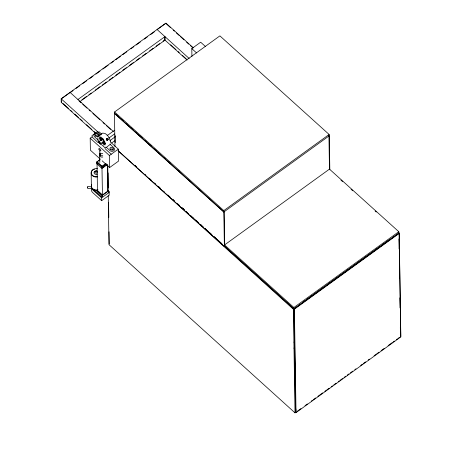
<?xml version="1.0" encoding="UTF-8"?>
<svg xmlns="http://www.w3.org/2000/svg" width="462" height="462" viewBox="0 0 462 462"><rect width="100%" height="100%" fill="white"/><g stroke="black" fill="none" stroke-linecap="round" stroke-linejoin="round"><path stroke-width="0.69" d="M91.389 186.862C92.55 189.518 87.382 188.796 87.468 187.688C86.873 185.095 92.117 188.046 91.545 186.076A5.03 4.06 -0.9 0 1 91.695 185.695M91.528 188.38L91.528 186.134L91.54 186.867M87.485 186.827L87.48 188.115M91.407 188.248L91.511 187.589M91.401 186.584L91.43 187.659A5.03 4.06 -0.9 0 0 92.654 189.79L101.628 197.892L109.148 192.458M99.769 153.771C101.773 153.985 100.231 156.543 99.769 153.679M107.08 139.287L107.386 139.87M105.371 147.135L106.22 147.482L110.175 144.381L113.9 147.892A2.57 2.073 -0.9 0 1 113.687 150.82A2.57 2.073 -0.9 0 1 110.06 150.67L106.393 147.355M91.915 135.718L97.245 131.791M98.556 141.938C98.597 139.351 95.975 138.669 94.548 136.66A2.57 2.073 -0.9 0 1 95.438 133.379M107.883 139.645L107.86 139.126M106.537 138.837L106.595 140.05L106.254 139.46L106.537 138.837L107.375 138.796L107.715 139.385M106.595 140.05L107.577 139.697A0.606 0.543 88.2 0 1 106.728 139.87A0.606 0.543 88.2 0 1 106.797 138.906A0.606 0.543 88.2 0 1 107.606 139.235M105.041 148.631L111.244 154.233M107.473 139.784C106.185 140.627 106.745 137.89 107.577 139.253M92.007 136.868L97.886 142.452L98.672 142.048L105.232 147.961M114.974 146.512L114.455 113.461L114.801 113.213M223.879 211.44L224.185 211.723L223.839 211.977L114.455 113.461M329.475 169.785L328.944 136.019L329.291 135.764L329.822 169.531M118.214 150.849L224.382 246.46L224.728 246.206L224.417 245.928M95.472 133.218L61.232 102.304L61.18 98.804L165.933 23.1L193.22 47.73M61.354 98.816L69.877 92.66M157.242 29.522L165.766 23.366M70.79 92.25L73.123 90.564M76.045 88.45L79.551 85.92M82.467 83.807L86.556 80.856M89.478 78.742L92.983 76.213M95.9 74.099L99.988 71.148M102.91 69.04L108.166 65.24M111.088 63.127L113.421 61.44M115.76 59.754L120.432 56.376M122.765 54.689L126.854 51.732M130.942 48.781L133.865 46.668M136.198 44.981L140.286 42.025M144.375 39.074L147.297 36.96M150.797 34.431L154.302 31.895M77.928 99.509L164.946 36.625L165.003 40.13L79.735 101.744M81.918 99.78L86.59 96.402M88.923 94.716L91.262 93.029M95.351 90.073L100.023 86.694M102.356 85.008L106.445 82.051M109.367 79.943L112.867 77.414M115.789 75.3L119.877 72.349M122.8 70.236L126.299 67.706M129.221 65.592L133.31 62.641M136.226 60.528L139.732 57.998M142.654 55.885L146.159 53.355M149.659 50.826L153.165 48.291M156.087 46.183L159.592 43.647M163.092 41.118L164.847 39.848L164.795 36.619M191.921 56.381L191.799 48.614L200.664 42.204L205.475 46.546M114.57 111.983L219.889 35.874L329.135 134.488L329.152 135.868L223.839 211.977L114.593 113.363L114.57 111.983L223.816 210.597L224.382 246.46M100 158.87L90.379 150.185L90.194 138.178L92.406 136.573M97.95 132.571L99.059 131.768L101.732 134.182M98.516 136.111L102.708 133.079C106.855 132.71 109.806 138.046 110.441 141.655M98.885 141.603L101.796 139.501M107.034 135.718L114.599 130.249M100.606 144.023A1.484 0.572 54.1 0 0 99.734 141.938A1.484 0.572 54.1 0 0 98.903 142.481A1.484 0.572 54.1 0 0 100.606 144.023L103.517 141.915M108.755 138.132L114.576 133.928M103.523 145.051L104.481 144.664A4.99 1.929 54.1 0 0 105.492 144.768M110.054 140.512L115.292 136.723M111.775 142.925L114.686 140.823M110.233 144.577L110.482 144.271L110.06 143.855M107.23 164.697L101.992 168.48L96.512 163.536L96.489 162.168L100.167 159.465M98.597 161.047L99.648 160.285M118.301 149.134L118.491 161.14L109.621 167.55L109.43 155.544L118.301 149.134L110.285 141.898M106.214 163.646L102.004 166.69L101.998 166.251L105.683 163.588M107.3 164.963L107.715 191.135L102.449 194.941L101.969 167.111L106.046 164.166M102.552 167.677L104.129 166.534M105.711 165.396L106.762 164.634M107.548 190.205L109.13 191.638L109.188 195.247L101.669 200.681L101.617 197.072L102.431 196.483L96.887 191.476L96.87 190.413L97.938 189.639M102.431 196.483L102.414 195.414L108.304 191.158L107.294 190.246M109.13 191.638L108.316 192.227L108.304 191.158M223.816 210.597L329.135 134.488M224.567 244.929L329.464 169.127L398.787 231.699L398.81 233.079L293.387 309.263L295.016 412.866L295.541 412.491L293.89 307.501L224.567 244.929L224.59 246.31M293.89 307.501L398.787 231.699M302.806 302.344L305.139 300.658M306.306 299.815L318.572 290.95M319.739 290.107L324.994 286.307M326.166 285.464L338.427 276.599M339.599 275.756L371.719 252.547M372.886 251.703L379.891 246.639M381.063 245.79L389.824 239.46M398.671 233.177L399.191 232.802L400.82 336.405L400.3 336.786M294.092 308.893L398.845 233.195L399.156 233.472L400.785 336.942L296.026 412.641L295.715 412.364L294.092 308.893L294.398 309.176L296.026 412.641M294.398 309.176L399.156 233.472M297.378 411.163L300.953 408.575M305.024 405.636L307.357 403.95M311.428 401.01L312.595 400.167M313.346 399.624L315.679 397.932M317.833 396.379L322.69 392.873M324.815 391.337L325.976 390.494M326.778 389.916L329.111 388.23M331.214 386.706L332.38 385.868M333.783 384.852L336.122 383.165M338.201 381.664L339.362 380.821M340.211 380.209L342.544 378.522M344.023 377.454L345.767 376.195M347.216 375.144L348.972 373.879M350.421 372.828L352.749 371.148M354.81 369.658L355.977 368.815M360.649 365.436L362.404 364.172M363.224 363.577L365.552 361.896M368.243 359.95L369.409 359.107M374.081 355.728L375.837 354.464M376.611 353.904L378.938 352.223M381.092 350.664L384.176 348.435M388.097 345.599L389.264 344.756M389.414 344.652L392.325 342.55M393.266 341.868L394.375 341.066M396.396 339.605L397.563 338.762M398.256 338.265L399.364 337.462M107.594 139.963L107.467 139.951A0.606 0.543 88.2 0 1 107.161 138.998L107.663 138.987M107.328 138.912C108.535 138.502 107.964 140.743 107.08 139.686M107.259 139.87L107.467 139.951A0.606 0.543 88.2 0 0 108.079 139.218A0.606 0.543 88.2 0 0 107.161 138.998M116.412 114.663L118.555 116.591M121.235 119.005L123.383 120.94M126.062 123.354L127.674 124.798M130.353 127.217L133.033 129.631M135.713 132.045L136.787 133.01M140.003 135.909L142.146 137.838M144.831 140.252L146.437 141.701M149.653 144.6L151.265 146.05M154.481 148.943L156.087 150.393M163.594 157.155L165.205 158.605M168.959 161.983L170.033 162.947M178.072 170.195L179.146 171.159M135.181 165.563L136.255 166.528M144.837 174.255L145.905 175.219M154.487 182.946L155.561 183.911M158.778 186.81L159.846 187.774M167.891 195.022L170.039 196.951M178.078 204.192L179.689 205.642M181.832 207.577L183.443 209.026M190.95 215.783L193.093 217.718M195.773 220.131L196.847 221.096M202.206 225.924L203.28 226.888M204.891 228.338L206.497 229.787M214.004 236.55L216.684 238.964M328.632 135.736L328.944 136.019M340.933 180.122L342.533 181.572M351.085 189.305L352.691 190.754M375.138 211.053L376.207 212.018M166.297 23.845L170.576 27.708M173.256 30.128L174.324 31.093M176.461 33.021L179.141 35.435M180.209 36.406L183.957 39.784M186.631 42.198L188.767 44.133M190.373 45.582L193.047 47.996M191.799 48.614L196.604 52.957M157.068 29.51L189.166 58.483M170.669 44.82L176.022 49.653M178.159 51.582L179.227 52.553M182.438 55.446L186.186 58.83M164.611 39.772L187.081 60.06M400.785 336.942L400.473 336.659L400.323 327.321M70.051 92.394L113.386 131.514M78.973 100.866L81.11 102.801M82.715 104.25L86.995 108.114M89.137 110.043L90.206 111.007M92.879 113.427L99.838 119.704M103.049 122.597L104.655 124.047M106.26 125.497L110.539 129.36M172.574 199.174L174.18 200.623M182.733 208.356L184.338 209.806M186.475 211.74L187.543 212.705M195.559 219.952L198.233 222.372M200.369 224.307L201.444 225.271M206.254 229.62L208.391 231.554M209.459 232.519L211.596 234.453M217.475 239.772L221.754 243.636M223.891 245.57L293.913 308.882L223.827 245.617M61.18 98.804L98.631 132.611M135.014 165.448L136.082 166.412M149.457 178.488L151.062 179.937M158.553 186.7L160.695 188.629M163.369 191.043L164.437 192.013M172.465 199.255L174.601 201.189M177.281 203.603L178.349 204.568M181.56 207.467L184.771 210.36M186.371 211.81L188.513 213.744M192.793 217.608L194.398 219.057M195.466 220.022L198.677 222.921M200.283 224.37L201.888 225.82M204.562 228.234L212.052 234.991M214.195 236.925L215.263 237.89M216.337 238.854L222.222 244.167M97.528 131.803L100.97 134.904M118.064 150.739L293.387 309.263M99.959 135.308L98.389 133.888A2.57 2.073 -0.9 0 0 97.765 133.478M63.011 103.494L68.359 108.322M70.501 110.251L72.107 111.7M74.78 114.114L78.528 117.498M80.134 118.948L82.271 120.877M86.55 124.74L91.903 129.568M94.04 131.503L95.646 132.952M98.158 136.457L97.534 135.897A1.403 1.132 -0.9 0 0 95.276 136.088M113.051 149.902L112.428 149.342A1.403 1.132 -0.9 0 0 110.175 149.532M101.9 142.446L104.221 144.542M90.194 138.178L109.43 155.544M102.137 160.799L109.621 167.55M101.998 166.251L97.008 161.752L97.014 162.185L102.004 166.69M96.489 162.168L101.969 167.111M102.449 194.941L97.459 190.436L97.037 163.554M96.87 190.413L102.414 195.414M101.617 197.072L92.637 188.97A5.03 4.06 -0.9 0 0 97.574 190.194M101.669 200.681L92.695 192.579A5.03 4.06 -0.9 0 1 91.736 188.484M295.016 412.866L109.003 244.675L108.235 195.749M99.873 154.383L99.879 154.389A2.339 1.888 -0.9 0 0 100.277 156.491A2.339 1.888 -0.9 0 0 102.795 157.011M398.937 238.941L399.093 249.001M399.399 268.399L399.555 278.459M399.861 297.857L400.023 307.917M295.836 408.87L295.888 412.098M224.185 211.723L224.705 244.768M115.154 135.482L115.263 142.666M108.102 172.886L108.339 187.976M108.564 202.344L108.801 217.435M109.026 231.803L109.217 244.017M107.75 164.813L108.154 190.714M99.688 155.313L99.798 162.439M97.921 137.56L97.961 140.229M91.164 173.215L91.366 186.163M61.388 100.751L61.406 102.044M294.109 341.978A23.36 9.032 54.1 0 1 294.051 348.394M101.68 140.165A1.484 0.572 54.1 0 1 102.166 139.564A1.484 0.572 54.1 0 1 103.419 140.991A1.484 0.572 54.1 0 1 103.28 141.99M101.097 140.148A2.651 1.028 54.1 0 1 102.044 138.762A2.651 1.028 54.1 0 1 104.36 142.157A2.651 1.028 54.1 0 1 102.449 142.134M105.573 142.943A3.817 1.478 54.1 0 1 102.552 142.157M101.184 140.234A3.817 1.478 54.1 0 1 100.976 137.249A4.054 1.565 54.1 0 0 101.011 140.771M105.475 143.047A4.054 1.565 54.1 0 1 102.264 142.452M101.657 137.445A4.054 1.565 54.1 0 1 101.917 137.589M105.607 143.555A4.054 1.565 54.1 0 1 102.61 142.198M101.161 140.159A4.054 1.565 54.1 0 1 100.935 136.995M105.348 143.474A3.817 1.478 54.1 0 1 102.639 142.094M101.27 140.171A3.817 1.478 54.1 0 1 100.918 137.254M100.6 140.806A4.99 1.929 54.1 0 1 99.896 136.556M104.764 141.655A2.651 1.028 54.1 0 1 103.436 142.29M103.257 142.152A2.651 1.028 54.1 0 1 103.072 141.996M101.38 139.397A2.651 1.028 54.1 0 1 101.328 139.201M101.288 138.837A2.651 1.028 54.1 0 1 102.841 138.704M103.02 138.86A2.651 1.028 54.1 0 1 103.205 139.039M103.39 139.229A2.651 1.028 54.1 0 1 103.742 139.645M104.458 140.794A2.651 1.028 54.1 0 1 104.643 141.245M95.686 133.304A2.57 2.073 -0.9 0 1 97.274 133.304M97.361 176.588A5.03 4.06 -0.9 0 1 91.158 172.638A5.03 4.06 -0.9 0 1 97.453 168.711M97.367 176.969A5.03 4.06 -0.9 0 1 91.222 172.424M91.326 172.031A5.03 4.06 -0.9 0 1 92.181 170.605M92.498 170.293A5.03 4.06 -0.9 0 1 93.647 169.542M94.086 169.358A5.03 4.06 -0.9 0 1 94.543 169.208M97.569 189.917A5.03 4.06 -0.9 0 1 92.637 188.692A5.03 4.06 -0.9 0 1 91.678 184.598M97.263 174.128A2.131 1.721 -0.9 0 1 94.548 173.758A2.131 1.721 -0.9 0 1 94.571 171.529A2.131 1.721 -0.9 0 1 97.297 171.177M97.286 172.563A1.299 1.051 -0.9 0 1 95.357 172.84A1.299 1.051 -0.9 0 1 95.282 171.263A1.299 1.051 -0.9 0 1 97.228 171.396M102.743 153.586A2.339 1.888 -0.9 0 1 100.225 153.066A2.339 1.888 -0.9 0 1 99.867 150.993M102.772 155.694A2.339 1.888 -0.9 0 1 100.254 155.18A2.339 1.888 -0.9 0 1 99.902 153.101M98.129 134.8L97.511 134.24A1.403 1.132 -0.9 0 0 95.53 134.159A1.403 1.132 -0.9 0 0 95.415 135.753L96.032 136.313A1.403 1.132 -0.9 0 0 98.013 136.4A1.403 1.132 -0.9 0 0 98.129 134.8M113.023 148.244L112.405 147.684A1.403 1.132 -0.9 0 0 110.424 147.603A1.403 1.132 -0.9 0 0 110.308 149.203L110.932 149.763A1.403 1.132 -0.9 0 0 112.907 149.844A1.403 1.132 -0.9 0 0 113.023 148.244M99.007 149.376A1.484 0.572 54.1 0 0 100.716 150.918A1.484 0.572 54.1 0 0 99.844 148.833A1.484 0.572 54.1 0 0 99.007 149.376"/></g></svg>
